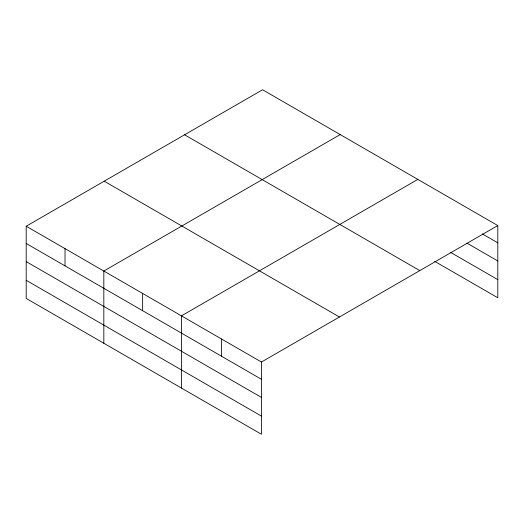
<?xml version="1.0" encoding="UTF-8"?>
<svg xmlns="http://www.w3.org/2000/svg" width="524" height="524" viewBox="0 0 524 524"><rect width="100%" height="100%" fill="white"/><g stroke="black" fill="none" stroke-linecap="round" stroke-linejoin="round"><path stroke-width="0.79" d="M26.2 226.224L261.43 362.032L261.43 434.245L26.2 298.431L26.2 226.224L262.57 89.755L497.8 225.569L497.8 297.776L434.658 261.325M340.194 134.576L103.824 271.039L103.824 343.253M417.825 179.391L181.455 315.861L181.455 388.068M261.43 362.032L497.8 225.569M482.368 233.901L497.8 242.815M466.93 243.129L497.8 260.952M450.797 252.502L497.8 279.639M184.566 134.792L419.796 270.6M104.204 181.193L339.434 317M26.2 243.47L261.43 379.278M26.2 261.607L261.43 397.415M26.2 280.294L261.43 416.102M221.442 338.943L221.442 356.189M142.639 293.447L142.639 310.693M65.015 248.631L65.015 265.878"/></g></svg>
